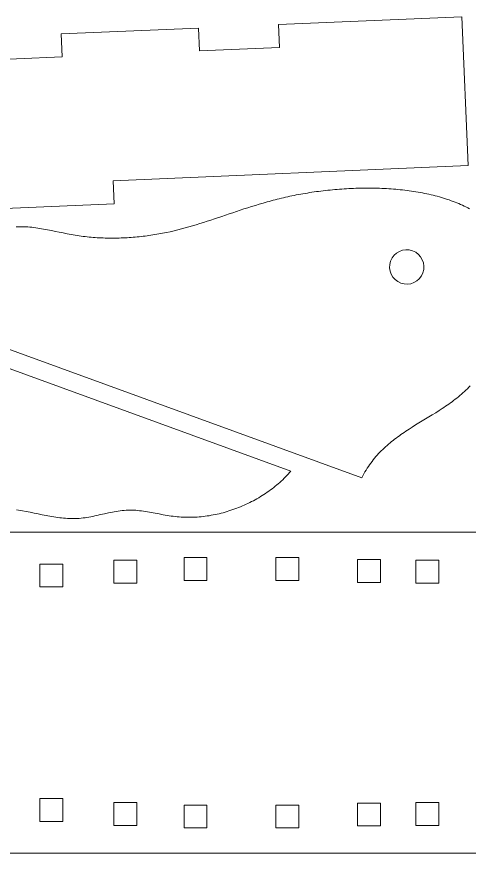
# Model space of a CAD drawing. Header units: inches. Extents: x 0.5 to 31.5, y 7.5 to 12.3.
# Drawn here: x 23.058 to 25.526, y 7.518 to 12.077 of the extents above; entities that cross this region are included whole.
import ezdxf

# ---------------------------------------------------------------- set-up
doc = ezdxf.new("R2010")
doc.units = ezdxf.units.IN
doc.header["$MEASUREMENT"] = 0
doc.layers.add('Layer 1', color=7, linetype='Continuous')

msp = doc.modelspace()

# ---------------------------------------------------------------- linework, layer by layer
at = {"layer": 'Layer 1', "lineweight": 0}
for points in [[(25.4847, 12.0773), (24.4856, 12.0343), (24.491, 11.9094), (24.0549, 11.8907), (24.0495, 12.0155), (23.3002, 11.9833), (23.3056, 11.8584), (22.806, 11.8369), (22.8007, 11.9618), (21.8016, 11.9188), (21.8419, 10.9821), (23.5903, 11.0574), (23.5849, 11.1823), (25.5196, 11.2656), (25.4847, 12.0773)], [(25.5265, 11.0311), (25.5172, 11.036), (25.5078, 11.0407), (25.4982, 11.0454), (25.4885, 11.0499), (25.4786, 11.0543), (25.4687, 11.0586), (25.4586, 11.0628), (25.4484, 11.0669), (25.4381, 11.0708), (25.4276, 11.0746), (25.4171, 11.0784), (25.4064, 11.082), (25.3956, 11.0855), (25.3848, 11.0889), (25.3738, 11.0921), (25.3627, 11.0953), (25.3516, 11.0984), (25.3403, 11.1013), (25.329, 11.1042), (25.3175, 11.1069), (25.306, 11.1095), (25.2944, 11.1121), (25.2827, 11.1145), (25.2709, 11.1168), (25.2591, 11.119), (25.2472, 11.1211), (25.2352, 11.1231), (25.2232, 11.125), (25.2111, 11.1268), (25.1989, 11.1286), (25.1867, 11.1302), (25.1744, 11.1317), (25.162, 11.1331), (25.1496, 11.1344), (25.1372, 11.1356), (25.1247, 11.1368), (25.1122, 11.1378), (25.0996, 11.1388), (25.087, 11.1396), (25.0744, 11.1404), (25.0617, 11.141), (25.049, 11.1416), (25.0363, 11.1421), (25.0235, 11.1425), (25.0108, 11.1428), (24.998, 11.143), (24.9852, 11.1431), (24.9723, 11.1432), (24.9595, 11.1432), (24.9467, 11.143), (24.9338, 11.1428), (24.921, 11.1425), (24.9081, 11.1422), (24.8953, 11.1417), (24.8824, 11.1412), (24.8696, 11.1406), (24.8568, 11.1399), (24.844, 11.1391), (24.8312, 11.1382), (24.8184, 11.1373), (24.8057, 11.1363), (24.7929, 11.1352), (24.7802, 11.1341), (24.7676, 11.1328), (24.7549, 11.1315), (24.7423, 11.1301), (24.7297, 11.1287), (24.7172, 11.1272), (24.7047, 11.1256), (24.6923, 11.1239), (24.6799, 11.1222), (24.6675, 11.1204), (24.6552, 11.1185), (24.643, 11.1165), (24.6308, 11.1145), (24.6187, 11.1125), (24.6066, 11.1103), (24.5947, 11.1081), (24.5827, 11.1059), (24.5709, 11.1035), (24.5591, 11.1011), (24.5474, 11.0987), (24.5358, 11.0962), (24.5243, 11.0936), (24.5128, 11.091), (24.5014, 11.0883), (24.4901, 11.0856), (24.4789, 11.0828), (24.4677, 11.0799), (24.4567, 11.077), (24.4456, 11.0741), (24.4347, 11.0711), (24.4238, 11.0681), (24.4022, 11.062), (24.3808, 11.0557), (24.3597, 11.0492), (24.3387, 11.0427), (24.318, 11.0361), (24.2974, 11.0294), (24.2769, 11.0227), (24.2566, 11.0159), (24.2364, 11.0091), (24.2163, 11.0023), (24.1763, 10.9887), (24.1366, 10.9753), (24.1167, 10.9686), (24.0969, 10.9621), (24.0771, 10.9557), (24.0572, 10.9495), (24.0373, 10.9433), (24.0173, 10.9373), (23.9973, 10.9315), (23.9771, 10.9259), (23.9569, 10.9205), (23.9365, 10.9153), (23.916, 10.9104), (23.8953, 10.9057), (23.8745, 10.9013), (23.8535, 10.8971), (23.843, 10.8952), (23.8325, 10.8933), (23.8219, 10.8914), (23.8113, 10.8897), (23.8007, 10.888), (23.79, 10.8863), (23.7794, 10.8848), (23.7687, 10.8833), (23.7579, 10.8819), (23.7472, 10.8806), (23.7364, 10.8794), (23.7256, 10.8782), (23.7148, 10.8771), (23.704, 10.8761), (23.6932, 10.8751), (23.6823, 10.8743), (23.6715, 10.8735), (23.6606, 10.8728), (23.6497, 10.8722), (23.6388, 10.8717), (23.6279, 10.8713), (23.617, 10.8709), (23.6061, 10.8707), (23.5951, 10.8705), (23.5842, 10.8704), (23.5732, 10.8704), (23.5623, 10.8705), (23.5514, 10.8706), (23.5404, 10.8709), (23.5295, 10.8713), (23.5185, 10.8717), (23.5076, 10.8723), (23.4966, 10.8729), (23.4857, 10.8737), (23.4747, 10.8745), (23.4638, 10.8754), (23.4529, 10.8764), (23.442, 10.8776), (23.4311, 10.8788), (23.4202, 10.8801), (23.4093, 10.8815), (23.3984, 10.8831), (23.3875, 10.8847), (23.3767, 10.8864), (23.3658, 10.8883), (23.355, 10.8902), (23.3334, 10.8943), (23.3119, 10.8986), (23.2904, 10.903), (23.2689, 10.9074), (23.2475, 10.9118), (23.2261, 10.916), (23.2154, 10.918), (23.2048, 10.92), (23.1941, 10.9218), (23.1834, 10.9236), (23.1728, 10.9252), (23.1621, 10.9267), (23.1515, 10.9281), (23.1408, 10.9294), (23.1302, 10.9304), (23.1196, 10.9313), (23.1089, 10.9321), (23.0983, 10.9326), (23.0877, 10.9329), (23.077, 10.933), (23.0664, 10.9329), (23.0558, 10.9325)], [(23.0566, 9.3902), (23.0675, 9.3885), (23.0783, 9.3867), (23.0891, 9.3847), (23.1107, 9.3807), (23.1323, 9.3764), (23.1538, 9.372), (23.1752, 9.3675), (23.1966, 9.3631), (23.218, 9.3589), (23.2287, 9.3569), (23.2394, 9.355), (23.25, 9.3531), (23.2607, 9.3514), (23.2714, 9.3497), (23.282, 9.3482), (23.2927, 9.3468), (23.3033, 9.3456), (23.3139, 9.3445), (23.3246, 9.3436), (23.3352, 9.3429), (23.3458, 9.3424), (23.3565, 9.3421), (23.3671, 9.342), (23.3777, 9.3421), (23.3884, 9.3425), (23.399, 9.3431), (23.4096, 9.344), (23.4203, 9.3452), (23.4309, 9.3465), (23.4415, 9.3481), (23.4522, 9.3499), (23.4628, 9.3519), (23.4735, 9.354), (23.4841, 9.3562), (23.4947, 9.3585), (23.516, 9.3633), (23.5373, 9.3681), (23.5586, 9.3729), (23.5692, 9.3751), (23.5798, 9.3773), (23.5905, 9.3793), (23.6011, 9.3812), (23.6117, 9.3829), (23.6224, 9.3844), (23.633, 9.3857), (23.6436, 9.3867), (23.6542, 9.3875), (23.6595, 9.3878), (23.6648, 9.388), (23.6701, 9.3881), (23.6755, 9.3881), (23.6861, 9.388), (23.6967, 9.3876), (23.7073, 9.387), (23.7179, 9.3861), (23.7285, 9.385), (23.7391, 9.3837), (23.7498, 9.3823), (23.7604, 9.3807), (23.771, 9.379), (23.7817, 9.3771), (23.7923, 9.3752), (23.8137, 9.3712), (23.8351, 9.3671), (23.8565, 9.3631), (23.8673, 9.3611), (23.8781, 9.3593), (23.8889, 9.3575), (23.8997, 9.3558), (23.9105, 9.3543), (23.9214, 9.353), (23.9323, 9.3518), (23.9432, 9.3508), (23.9541, 9.35), (23.9651, 9.3494), (23.976, 9.349), (23.987, 9.3487), (23.998, 9.3487), (24.009, 9.3488), (24.02, 9.3491), (24.031, 9.3496), (24.042, 9.3502), (24.053, 9.351), (24.064, 9.352), (24.075, 9.3532), (24.086, 9.3545), (24.097, 9.3561), (24.1079, 9.3577), (24.1188, 9.3596), (24.1297, 9.3616), (24.1406, 9.3638), (24.1515, 9.3661), (24.1623, 9.3686), (24.1731, 9.3712), (24.1838, 9.3741), (24.1945, 9.377), (24.2052, 9.3802), (24.2158, 9.3834), (24.2264, 9.3869), (24.2369, 9.3905), (24.2474, 9.3942), (24.2579, 9.3981), (24.2682, 9.4021), (24.2785, 9.4063), (24.2888, 9.4106), (24.299, 9.415), (24.3091, 9.4196), (24.3191, 9.4244), (24.3291, 9.4293), (24.339, 9.4343), (24.3488, 9.4394), (24.3585, 9.4447), (24.3682, 9.4502), (24.3777, 9.4557), (24.3872, 9.4614), (24.3966, 9.4672), (24.4059, 9.4731), (24.415, 9.4792), (24.4241, 9.4854), (24.4331, 9.4917), (24.442, 9.4981), (24.4507, 9.5047), (24.4594, 9.5114), (24.4679, 9.5182), (24.4764, 9.5251), (24.4847, 9.5321), (24.4928, 9.5392), (24.5009, 9.5465), (24.5088, 9.5538), (24.5166, 9.5613), (24.5243, 9.5689), (24.5318, 9.5766), (24.5392, 9.5844), (24.5465, 9.5923), (24.5536, 9.6003), (21.5042, 10.7101)], [(21.8906, 10.6747), (24.9399, 9.5648)], [(24.9399, 9.5648), (24.9455, 9.5756), (24.9513, 9.5862), (24.9572, 9.5965), (24.9632, 9.6066), (24.9694, 9.6165), (24.9758, 9.6261), (24.9823, 9.6356), (24.9889, 9.6448), (24.9957, 9.6538), (25.0026, 9.6626), (25.0096, 9.6712), (25.0167, 9.6796), (25.024, 9.6879), (25.0314, 9.6959), (25.0388, 9.7038), (25.0464, 9.7115), (25.0541, 9.7191), (25.0619, 9.7265), (25.0698, 9.7338), (25.0778, 9.7409), (25.0859, 9.7479), (25.094, 9.7548), (25.1023, 9.7615), (25.1106, 9.7682), (25.119, 9.7747), (25.1275, 9.7811), (25.136, 9.7874), (25.1446, 9.7936), (25.1533, 9.7997), (25.162, 9.8058), (25.1708, 9.8118), (25.1796, 9.8177), (25.1974, 9.8293), (25.2153, 9.8407), (25.2333, 9.852), (25.2515, 9.8631), (25.288, 9.8853), (25.3063, 9.8964), (25.3245, 9.9076), (25.3427, 9.9189), (25.3609, 9.9304), (25.3789, 9.9421), (25.3879, 9.9481), (25.3968, 9.9541), (25.4057, 9.9602), (25.4145, 9.9664), (25.4233, 9.9727), (25.4321, 9.979), (25.4408, 9.9855), (25.4494, 9.9921), (25.458, 9.9988), (25.4665, 10.0056), (25.4749, 10.0126), (25.4833, 10.0197), (25.4915, 10.0269), (25.4997, 10.0343), (25.5078, 10.0418), (25.5159, 10.0495), (25.5238, 10.0573), (25.5317, 10.0653)], [(25.7637, 7.5176), (22.5157, 7.5176), (22.5157, 7.6426), (22.1159, 7.6426), (22.1159, 9.1426), (22.5157, 9.1426), (22.5157, 9.2676), (25.7637, 9.2676)], [(24.0958, 9.1298), (23.9708, 9.1298), (23.9708, 9.0048), (24.0958, 9.0048), (24.0958, 9.1298)], [(24.5963, 9.1298), (24.4713, 9.1298), (24.4713, 9.0048), (24.5963, 9.0048), (24.5963, 9.1298)], [(23.3092, 9.094), (23.1842, 9.094), (23.1842, 8.969), (23.3092, 8.969), (23.3092, 9.094)], [(23.7131, 9.1154), (23.5881, 9.1154), (23.5881, 8.9904), (23.7131, 8.9904), (23.7131, 9.1154)], [(25.0419, 9.1186), (25.0419, 8.9936), (24.9169, 8.9936), (24.9169, 9.1186), (25.0419, 9.1186)], [(25.3597, 9.1154), (25.2347, 9.1154), (25.2347, 8.9904), (25.3597, 8.9904), (25.3597, 9.1154)], [(23.3092, 7.8161), (23.1842, 7.8161), (23.1842, 7.6911), (23.3092, 7.6911), (23.3092, 7.8161)], [(23.7131, 7.7947), (23.5881, 7.7947), (23.5881, 7.6697), (23.7131, 7.6697), (23.7131, 7.7947)], [(24.0958, 7.7804), (23.9708, 7.7804), (23.9708, 7.6554), (24.0958, 7.6554), (24.0958, 7.7804)], [(24.5963, 7.7804), (24.4713, 7.7804), (24.4713, 7.6554), (24.5963, 7.6554), (24.5963, 7.7804)], [(25.0419, 7.7915), (25.0419, 7.6665), (24.9169, 7.6665), (24.9169, 7.7915), (25.0419, 7.7915)], [(25.3597, 7.7947), (25.2347, 7.7947), (25.2347, 7.6697), (25.3597, 7.6697), (25.3597, 7.7947)]]:
    msp.add_lwpolyline(points, dxfattribs=at)
msp.add_open_spline([(25.2169, 10.8014), (25.1683, 10.8191), (25.1145, 10.794), (25.0967, 10.7454), (25.079, 10.6967), (25.1041, 10.6429), (25.1528, 10.6252), (25.2014, 10.6075), (25.2552, 10.6326), (25.2729, 10.6813), (25.2907, 10.7299), (25.2656, 10.7837), (25.2169, 10.8014)], degree=3, knots=[0, 0, 0, 0, 1, 1, 1, 2, 2, 2, 3, 3, 3, 4, 4, 4, 4], dxfattribs=at)

doc.saveas('drawing.dxf')
